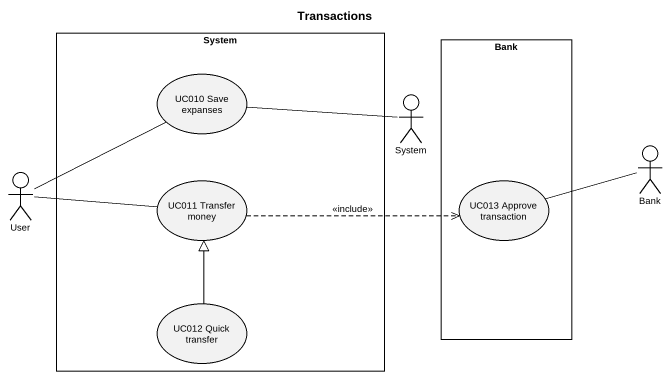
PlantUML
@startuml
title Transactions
rectangle System {
  usecase "UC010 Save expanses" as UC010_Save_expanses
  usecase "UC011 Transfer money" as UC011_Transfer_money
  usecase "UC012 Quick transfer" as UC012_Quick_transfer
}
rectangle Bank {
  usecase "UC013 Approve transaction" as UC013_Approve_transaction
}
actor "System" as System_2
actor User
actor "Bank" as Bank_2
UC010_Save_expanses -right- System_2
User -right- UC010_Save_expanses
User -right- UC011_Transfer_money
Bank_2 -left- UC013_Approve_transaction
UC011_Transfer_money .right.> UC013_Approve_transaction : <<include>>
UC012_Quick_transfer -up-|> UC011_Transfer_money
@enduml
